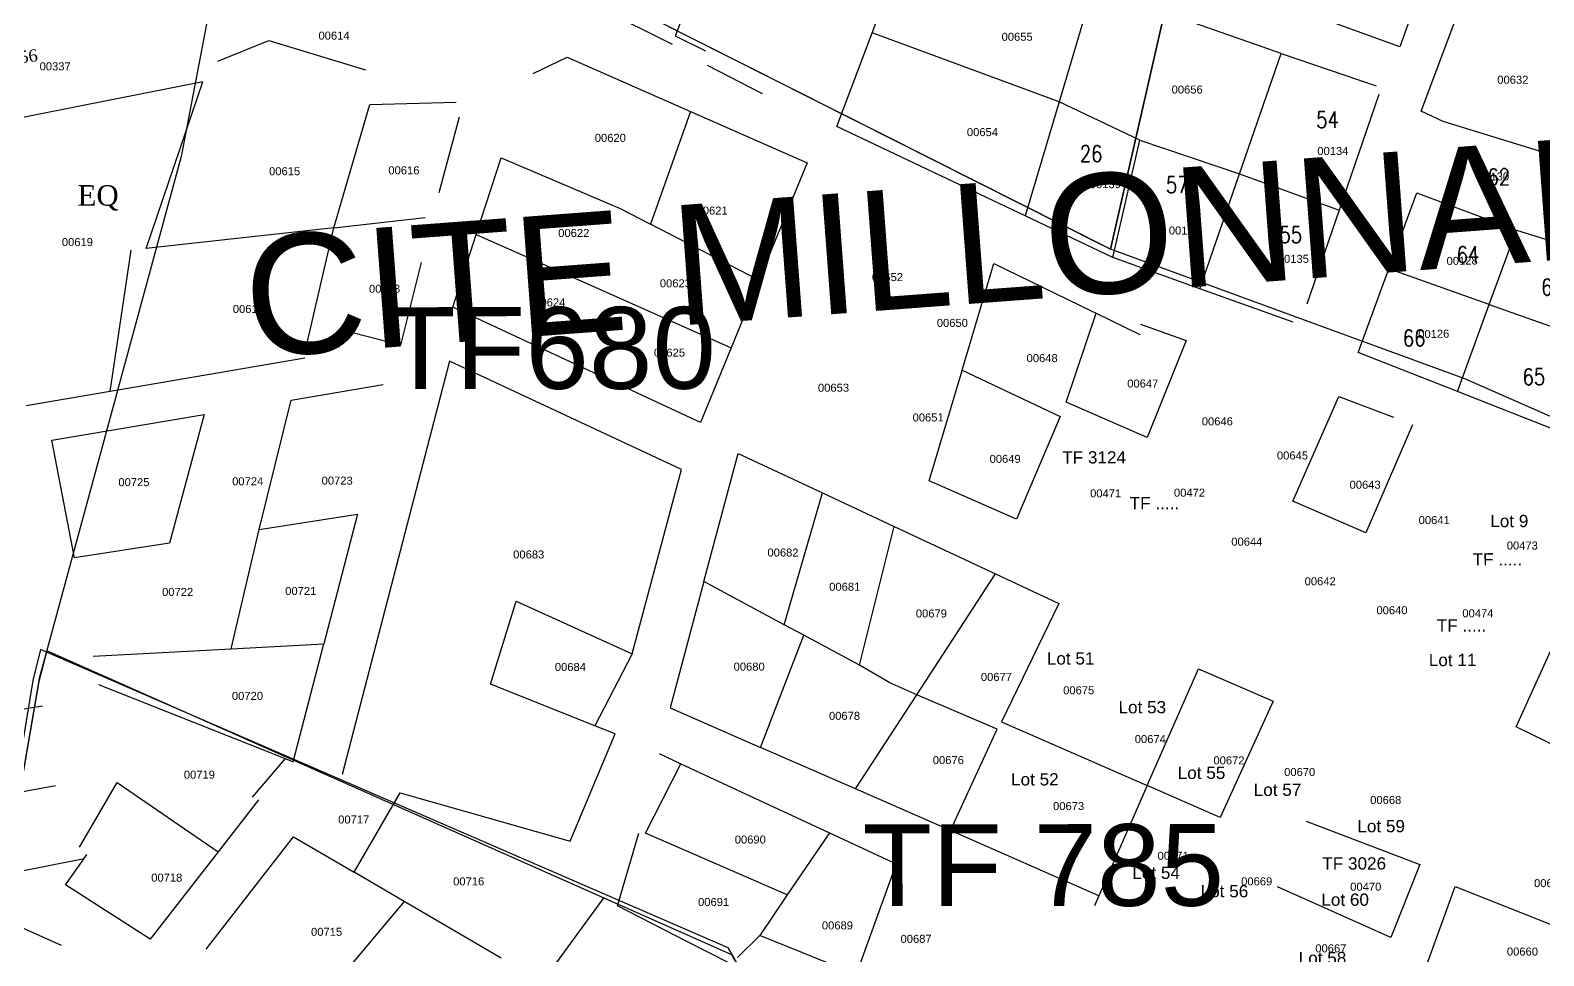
# Model space of a CAD drawing. Header units: metres. Extents: x 0 to 1324930, y 0 to 1631912.
# Drawn here: x 253860.4 to 254049.5, y 1629136.3 to 1629251.9 of the extents above; entities that cross this region are included whole.
import ezdxf
from ezdxf.enums import TextEntityAlignment as Align

# ---------------------------------------------------------------- set-up
doc = ezdxf.new("R2010")
doc.units = ezdxf.units.M
doc.header["$MEASUREMENT"] = 0
for name, color, linetype, lineweight in [('CABA', 7, 'Continuous', 0), ('HT KS', 7, 'Continuous', 0), ('Limite L D TF', 5, 'Continuous', 13), ('LimiteTF', 4, 'Continuous', 13), ('Numero_TF', 7, 'Continuous', 0)]:
    doc.layers.add(name, color=color, linetype=linetype, lineweight=lineweight)
for name, color, linetype in [('limites_parcelles', 7, 'Continuous'), ('limites_tf', 7, 'Continuous'), ('numero_lot', 7, 'Continuous'), ('numero_parcelle', 7, 'Continuous')]:
    doc.layers.add(name, color=color, linetype=linetype)
doc.styles.add('Style-Arial', font='arial.ttf')
doc.styles.add('Style-FANCY', font='times.ttf')
doc.styles.add('Style-STANDARD', font='STANDARD.shx')
doc.styles.add('Style-txt', font='txt.shx')

# ---------------------------------------------------------------- blocks, each defined once
blk = doc.blocks.new('*U77')
at = {"layer": 'LimiteTF', "color": 5, "linetype": 'Continuous', "lineweight": 30, "flags": 128}
blk.add_lwpolyline([(-0.308812, 3.310937), (0.259499, 3.204467), (-0.016426, 0.671559), (0.38039, 0.578517), (-0.283957, -2.731609), (-1.0193, -2.318982), (-2.099385, -1.801419), (-1.155663, 1.041844), (-0.787155, 0.968634), (-0.448727, 1.615235), (-0.308812, 3.310937)], dxfattribs=at)
blk = doc.blocks.new('*U132')
at = {"layer": 'CABA', "color": 7, "linetype": 'Continuous', "lineweight": 30}
blk.add_line((-25.486278, 42.831439, 0.000009), (-3.806278, 5.141439, 0.000009), dxfattribs=at)
blk.add_line((-25.486278, 42.831439, 0.000009), (-3.806278, 5.141439, 0.000009), dxfattribs=at)
at = {"layer": 'Limite L D TF', "color": 7, "linetype": 'Continuous', "lineweight": 30}
for p, q in [((-3.806278, 5.141439, 0.000009), (-25.486278, 42.831439, 0.000009)), ((-25.486278, 42.831439, 0.000009), (-3.806278, 5.141439, 0.000009))]:
    blk.add_line(p, q, dxfattribs=at)
at = {"layer": 'Limite L D TF', "color": 7, "linetype": 'Continuous', "lineweight": 30, "elevation": 0.000009, "flags": 128}
blk.add_lwpolyline([(-39.856278, -40.428561), (-3.806278, 5.141439), (-25.486278, 42.831439), (-111.376278, 80.071439), (-112.340477, 76.220576), (-122.356278, 15.241439), (-129.883594, 10.409924), (-39.856278, -40.428561)], close=True, dxfattribs=at)

msp = doc.modelspace()

# ---------------------------------------------------------------- linework, layer by layer
at = {"layer": 'limites_parcelles'}
for p, q in [((253965.5622, 1629251.62447), (253970.68457, 1629265.15825)), ((254034.13769, 1629241.82722), (254042.4492, 1629263.91874)), ((253940.99791, 1629251.20936), (253944.88637, 1629261.82287)), ((254034.77409, 1629259.03799), (254031.47043, 1629249.88402)), ((253993.15799, 1629257.28209), (253988.91292, 1629243.00507)), ((254016.63646, 1629249.05369), (253993.15799, 1629257.28209)), ((253940.60912, 1629250.14799), (253931.58578, 1629254.65575)), ((254031.47043, 1629249.88402), (254017.3376, 1629254.97203)), ((253944.78291, 1629249.31995), (253940.99791, 1629251.20936)), ((253961.12435, 1629239.89927), (253965.5622, 1629251.62447)), ((253988.91292, 1629243.00507), (253965.5622, 1629251.62447)), ((253883.79109, 1629248.07836), (253890.20144, 1629250.67812)), ((253890.20144, 1629250.67812), (253902.26887, 1629246.99984)), ((254011.45958, 1629233.99805), (254016.63646, 1629249.05369)), ((254016.63646, 1629249.05369), (254028.50849, 1629244.97702)), ((253923.22429, 1629246.54223), (253927.44247, 1629248.55899)), ((253927.44247, 1629248.55899), (253942.84099, 1629241.79713)), ((253951.83537, 1629244.01573), (253944.995, 1629247.53552)), ((253881.94883, 1629245.48111), (253870.76097, 1629243.28209)), ((253874.8414, 1629224.68807), (253881.94883, 1629245.48111)), ((253870.76097, 1629243.28209), (253854.34137, 1629240.05475)), ((254028.84731, 1629243.92121), (254023.88342, 1629229.46306)), ((253898.31873, 1629227.26023), (253902.80506, 1629242.65458)), ((253902.80506, 1629242.65458), (253913.58537, 1629242.93546)), ((253942.84099, 1629241.79713), (253937.85496, 1629227.73519)), ((253942.84099, 1629241.79713), (253957.41664, 1629235.39661)), ((253988.91292, 1629243.00507), (253984.67161, 1629228.74068)), ((253998.99122, 1629238.20246), (253988.91292, 1629243.00507)), ((254036.87303, 1629240.52513), (254034.13769, 1629241.82722)), ((253913.97832, 1629241.07303), (253911.40449, 1629231.63358)), ((253984.67161, 1629228.74068), (253961.12435, 1629239.89927)), ((254049.47114, 1629236.65246), (254036.87303, 1629240.52513)), ((253995.6154, 1629223.55462), (253998.99122, 1629238.20246)), ((253998.99122, 1629238.20246), (254011.45958, 1629233.99805)), ((253916.10146, 1629226.44431), (253919.19431, 1629236.01889)), ((253919.19431, 1629236.01889), (253934.06945, 1629229.69075)), ((253957.41664, 1629235.39661), (253951.41169, 1629220.73191)), ((254006.4846, 1629219.65084), (254011.45958, 1629233.99805)), ((254011.45958, 1629233.99805), (254023.88342, 1629229.46306)), ((254030.11374, 1629222.12084), (254033.60541, 1629231.62801)), ((254033.60541, 1629231.62801), (254046.03924, 1629226.96831)), ((253898.31873, 1629227.26023), (253909.69557, 1629228.55379)), ((253934.06945, 1629229.69075), (253937.85496, 1629227.73519)), ((253995.6154, 1629223.55462), (253984.67161, 1629228.74068)), ((254023.88342, 1629229.46306), (254019.85278, 1629217.72317)), ((253898.31873, 1629227.26023), (253874.8414, 1629224.68807)), ((253894.77913, 1629211.97897), (253898.31873, 1629227.26023)), ((253913.16438, 1629217.35192), (253916.10146, 1629226.44431)), ((253916.10146, 1629226.44431), (253931.68768, 1629219.49552)), ((253951.41169, 1629220.73191), (253937.85496, 1629227.73519)), ((254042.63989, 1629217.67701), (254046.03924, 1629226.96831)), ((254046.03924, 1629226.96831), (254061.40201, 1629222.2157)), ((253870.36954, 1629206.81784), (253873.00447, 1629224.48682)), ((253909.19542, 1629222.93781), (253906.62848, 1629212.59877)), ((253976.78739, 1629209.48239), (253980.75916, 1629222.79743)), ((253980.75916, 1629222.79743), (253993.00826, 1629216.84986)), ((254006.4846, 1629219.65084), (253995.6154, 1629223.55462)), ((253951.41169, 1629220.73191), (253947.94963, 1629212.27721)), ((254026.28599, 1629211.69859), (254030.11374, 1629222.12084)), ((254042.63989, 1629217.67701), (254030.11374, 1629222.12084)), ((253931.68768, 1629219.49552), (253947.94963, 1629212.27721)), ((254018.15017, 1629215.46104), (254006.4846, 1629219.65084)), ((253944.11832, 1629202.92076), (253913.16438, 1629217.35192)), ((253993.00826, 1629216.84986), (253993.53777, 1629216.59275)), ((254038.66857, 1629206.82238), (254042.63989, 1629217.67701)), ((254042.63989, 1629217.67701), (254057.80089, 1629212.29843)), ((253989.81068, 1629205.47448), (253993.53777, 1629216.59275)), ((253993.53777, 1629216.59275), (253998.99014, 1629213.94534)), ((253999.08606, 1629215.24262), (254004.80251, 1629213.19292)), ((253906.62848, 1629212.59877), (253900.79588, 1629214.08885)), ((254004.80251, 1629213.19292), (253999.91679, 1629201.06279)), ((253899.00965, 1629212.38176), (253894.77913, 1629211.97897)), ((253947.94963, 1629212.27721), (253944.11832, 1629202.92076)), ((254038.66857, 1629206.82238), (254026.28599, 1629211.69859)), ((253894.68098, 1629210.97274), (253870.36954, 1629206.81784)), ((253912.73711, 1629210.59975), (253899.33168, 1629158.96465)), ((253941.75462, 1629197.07138), (253912.73711, 1629210.59975)), ((253972.66615, 1629195.66626), (253976.77866, 1629209.45313)), ((253976.77866, 1629209.45313), (253976.78739, 1629209.48239)), ((253976.78739, 1629209.48239), (253989.04333, 1629203.67188)), ((253892.99262, 1629205.74616), (253904.44951, 1629207.66628)), ((253870.36954, 1629206.81784), (253859.88405, 1629205.02584)), ((253888.99511, 1629189.58717), (253892.99262, 1629205.74616)), ((253999.91679, 1629201.06279), (253989.81068, 1629205.47448)), ((254018.09139, 1629193.1289), (254023.83849, 1629206.19084)), ((254023.83849, 1629206.19084), (254030.6744, 1629203.61419)), ((254053.66767, 1629200.91579), (254038.66857, 1629206.82238)), ((253863.09258, 1629200.73504), (253882.12371, 1629203.92458)), ((253882.12371, 1629203.92458), (253877.75254, 1629187.85181)), ((253989.04333, 1629203.67188), (253983.5858, 1629190.85142)), ((254033.03595, 1629202.6334), (254027.22481, 1629189.14183)), ((253865.89092, 1629186.02091), (253863.09258, 1629200.73504)), ((253944.54505, 1629183.07843), (253948.81026, 1629199.07985)), ((253948.81026, 1629199.07985), (253959.35024, 1629194.15144)), ((253935.58914, 1629174.05073), (253941.75462, 1629197.07138)), ((253954.57017, 1629177.68499), (253959.35024, 1629194.15144)), ((253959.35024, 1629194.15144), (253968.30255, 1629189.96542)), ((253983.5858, 1629190.85142), (253972.66615, 1629195.66626)), ((254027.22481, 1629189.14183), (254018.09139, 1629193.1289)), ((253888.99511, 1629189.58717), (253901.26436, 1629191.481)), ((253901.26436, 1629191.481), (253897.0628, 1629175.29739)), ((253885.45755, 1629174.6751), (253888.99511, 1629189.58717)), ((253963.98307, 1629172.62092), (253968.30255, 1629189.96542)), ((253968.30255, 1629189.96542), (253980.97757, 1629184.03869)), ((253877.75254, 1629187.85181), (253865.89092, 1629186.02091)), ((253944.54505, 1629183.07843), (253940.33583, 1629167.28704)), ((253954.57017, 1629177.68499), (253944.54505, 1629183.07843)), ((253971.12845, 1629168.93243), (253980.97757, 1629184.03869)), ((253980.97757, 1629184.03869), (253988.89144, 1629180.33823)), ((253917.87682, 1629170.26982), (253921.07877, 1629180.61371)), ((253921.07877, 1629180.61371), (253935.58914, 1629174.05073)), ((253988.89144, 1629180.33823), (253981.69923, 1629165.54603)), ((253957.0349, 1629176.35898), (253954.57017, 1629177.68499)), ((254046.02688, 1629164.9052), (254051.94604, 1629178.04817)), ((253885.45755, 1629174.6751), (253897.0628, 1629175.29739)), ((253893.23354, 1629160.54784), (253897.0628, 1629175.29739)), ((253951.61858, 1629162.34424), (253957.0349, 1629176.35898)), ((253963.98307, 1629172.62092), (253957.0349, 1629176.35898)), ((253868.2244, 1629173.75104), (253885.45755, 1629174.6751)), ((253935.58914, 1629174.05073), (253930.89749, 1629165.05302)), ((253967.7706, 1629170.40078), (253963.98307, 1629172.62092)), ((253999.90347, 1629157.58483), (254006.30691, 1629172.18771)), ((254006.30691, 1629172.18771), (254015.66872, 1629168.13866)), ((253868.89424, 1629170.2289), (253892.20953, 1629160.95514)), ((253930.89749, 1629165.05302), (253917.87682, 1629170.26982)), ((253971.12845, 1629168.93243), (253967.7706, 1629170.40078)), ((253847.34654, 1629165.14916), (253861.89979, 1629167.5548)), ((253963.45284, 1629157.15984), (253971.12698, 1629168.93018)), ((253971.12698, 1629168.93018), (253971.12845, 1629168.93243)), ((253981.17714, 1629164.61594), (253971.12698, 1629168.93018)), ((254015.66872, 1629168.13866), (254009.02397, 1629153.59619)), ((253940.33583, 1629167.28704), (253951.61858, 1629162.34424)), ((253927.81657, 1629150.6556), (253933.43004, 1629164.03834)), ((253933.43004, 1629164.03834), (253930.89749, 1629165.05302)), ((253975.32609, 1629151.9577), (253981.17714, 1629164.61594)), ((253981.69923, 1629165.54603), (253999.90347, 1629157.58483)), ((254056.25234, 1629159.88984), (254046.02688, 1629164.9052)), ((253963.45284, 1629157.15984), (253951.61858, 1629162.34424)), ((253892.20953, 1629160.95514), (253888.10752, 1629156.14274)), ((253892.20953, 1629160.95514), (253893.23354, 1629160.54784)), ((253937.24776, 1629151.64191), (253941.66631, 1629160.31731)), ((253938.95784, 1629161.57749), (253941.66631, 1629160.31731)), ((253941.66631, 1629160.31731), (253960.21533, 1629151.68692)), ((253849.38569, 1629155.02581), (253863.52094, 1629157.60271)), ((253866.52123, 1629149.88262), (253871.22205, 1629157.98887)), ((253871.22205, 1629157.98887), (253883.83798, 1629149.30449)), ((253900.85006, 1629146.75848), (253906.57275, 1629156.6894)), ((253906.57275, 1629156.6894), (253927.81657, 1629150.6556)), ((253975.32609, 1629151.9577), (253963.45284, 1629157.15984)), ((253999.90347, 1629157.58483), (253993.87267, 1629143.83171)), ((254009.02397, 1629153.59619), (253999.90347, 1629157.58483)), ((253888.9038, 1629155.81808), (253883.83798, 1629149.30449)), ((254019.76047, 1629153.15327), (254033.99225, 1629147.72764)), ((253882.3425, 1629137.14402), (253893.2822, 1629151.18533)), ((253893.2822, 1629151.18533), (253900.85006, 1629146.75848)), ((253933.74516, 1629142.55257), (253936.38786, 1629151.63533)), ((253954.94859, 1629143.92898), (253937.24776, 1629151.64191)), ((253960.21533, 1629151.68692), (253954.94859, 1629143.92898)), ((253960.21533, 1629151.68692), (253968.54906, 1629147.80945)), ((253993.87267, 1629143.83171), (253975.32609, 1629151.9577)), ((253867.10169, 1629148.46536), (253867.45436, 1629148.96365)), ((253883.83798, 1629149.30449), (253875.34406, 1629138.38308)), ((253858.07293, 1629146.69022), (253867.10169, 1629148.46536)), ((253864.7712, 1629145.17258), (253867.10169, 1629148.46536)), ((253907.1056, 1629143.09927), (253900.85006, 1629146.75848)), ((253968.54906, 1629147.80945), (253963.54873, 1629133.99848)), ((254033.99225, 1629147.72764), (254030.35608, 1629138.61091)), ((253875.34406, 1629138.38308), (253864.7712, 1629145.17258)), ((254030.35608, 1629138.61091), (254016.19128, 1629144.93498)), ((254034.90859, 1629135.3369), (254038.37697, 1629144.97667)), ((254038.37697, 1629144.97667), (254053.43098, 1629139.03175)), ((253907.1056, 1629143.09927), (253894.31464, 1629127.91611)), ((253919.19495, 1629136.02755), (253907.1056, 1629143.09927)), ((253920.75746, 1629128.16485), (253932.08341, 1629143.59826)), ((253954.94859, 1629143.92898), (253951.50166, 1629138.85164)), ((253993.87267, 1629143.83171), (253993.31238, 1629142.55398)), ((253942.31165, 1629138.16744), (253933.74516, 1629142.55257)), ((253857.0591, 1629140.86127), (253864.22777, 1629137.6615)), ((253947.91681, 1629135.29821), (253942.31165, 1629138.16744)), ((253951.50166, 1629138.85164), (253948.74426, 1629136.1184)), ((253963.54873, 1629133.99848), (253951.50166, 1629138.85164))]:
    msp.add_line(p, q, dxfattribs=at)
at = {"layer": 'limites_tf', "color": 5, "linetype": 'Continuous', "lineweight": 30}
msp.add_line((253948.00767, 1629136.4376), (253862.44054, 1629174.4136), dxfattribs=at)
at = {"layer": 'limites_tf', "color": 5, "linetype": 'Continuous', "lineweight": 30, "flags": 128}
msp.add_lwpolyline([(253906.49978, 1629411.75409), (253879.34392, 1629396.04665), (253890.38209, 1629341.03986), (253887.03128, 1629276.89626), (253879.24137, 1629236.17164), (253861.51087, 1629170.96146), (253850.90437, 1629109.68026), (253838.60743, 1629101.93554), (253776.39219, 1629137.70099), (253772.41174, 1629139.99525), (253762.57829, 1629192.05159), (253748.36586, 1629197.65381), (253779.40064, 1629222.53829), (253804.92597, 1629245.17998), (253803.26186, 1629268.00511), (253791.82704, 1629287.29399), (253793.14289, 1629298.45311), (253781.65439, 1629393.02522), (253906.49978, 1629411.75409)], dxfattribs=at)
for points in [[(253995.31634, 1629224.60469), (254021.55451, 1629339.59367), (253962.28582, 1629355.14308), (253921.18459, 1629261.9925), (253921.20944, 1629261.97997), (253922.03256, 1629261.56484), (253994.17537, 1629225.18013), (253994.52821, 1629225.00218), (253995.31634, 1629224.60469)], [(253995.31665, 1629224.6049), (254021.55477, 1629339.59365), (253962.28619, 1629355.14303), (253921.18505, 1629261.99264), (253921.2099, 1629261.98011), (253922.03302, 1629261.56497), (253994.17568, 1629225.18034), (253994.52852, 1629225.00239), (253995.31665, 1629224.6049)], [(253932.9234, 1629053.30403), (253969.36329, 1629098.56286), (253948.00767, 1629136.4376), (253862.44054, 1629174.4136), (253861.44332, 1629170.57116), (253850.90437, 1629109.68026), (253843.33586, 1629104.91354), (253932.9234, 1629053.30403)]]:
    msp.add_lwpolyline(points, close=True, dxfattribs=at)
at = {"layer": 'limites_tf', "color": 5, "linetype": 'Continuous', "lineweight": 30}
msp.add_3dface([(253962.28619, 1629355.14303), (254021.55477, 1629339.59365), (253995.31665, 1629224.6049), (253921.18505, 1629261.99264)], dxfattribs=at)

# ---------------------------------------------------------------- block references
at = {"layer": 'CABA', "color": 7, "linetype": 'Continuous', "lineweight": 30}
msp.add_blockref('*U132', (253973.03665, 1629094.50307, 555362.68566), dxfattribs=at)
at = {"layer": 'limites_tf', "color": 5, "linetype": 'Continuous', "lineweight": 30, "xscale": 39.37, "yscale": 39.37, "zscale": 10, "rotation": 5.5081}
msp.add_blockref('*U77', (254070.78027, 1629303.13287), dxfattribs=at)

# ---------------------------------------------------------------- texts
at = {"layer": 'HT KS', "color": 7, "linetype": 'Continuous', "lineweight": 40, "style": 'Style-Arial'}
msp.add_text('CITE MILLONNAIRE', height=15, rotation=4.28, dxfattribs=at).set_placement((253886.58734, 1629225.97495), align=Align.TOP_LEFT)
at = {"layer": 'numero_lot', "color": 7, "linetype": 'Continuous', "lineweight": 0, "style": 'Style-FANCY'}
msp.add_text('56', height=1.531889, rotation=7.357176, dxfattribs=at).set_placement((253860.04886, 1629249.45808), align=Align.TOP_CENTER)
at = {"layer": 'numero_lot', "color": 7, "linetype": 'Continuous', "lineweight": 0, "style": 'Style-STANDARD', "width": 0.888889}
for s, rotation, p in [('54', 0.0428, (254022.44012, 1629240.75797)), ('26', 0.0428, (253992.91216, 1629236.52778)), ('62', 1.0428, (254043.83785, 1629233.6191)), ('57', 0.0428, (254003.67492, 1629232.63439)), ('55', 0.0428, (254017.85529, 1629226.38472)), ('64', 1.0428, (254039.98777, 1629223.92593)), ('63', 1.0428, (254050.54404, 1629219.85643)), ('66', 1.0428, (254033.25904, 1629213.49302)), ('65', 1.0428, (254048.21773, 1629208.6534))]:
    msp.add_text(s, height=2.042527, rotation=rotation, dxfattribs=at).set_placement(p, align=Align.MIDDLE_CENTER)
at = {"layer": 'numero_lot', "color": 7, "linetype": 'Continuous', "lineweight": 0, "style": 'Style-FANCY'}
msp.add_text('EQ', height=2.553148, rotation=359.8994, dxfattribs=at).set_placement((253868.85746, 1629231.30902), align=Align.MIDDLE_CENTER)
at = {"layer": 'numero_lot', "color": 7, "linetype": 'Continuous', "lineweight": 0, "style": 'Style-Arial'}
for s, p in [('Lot 9', (254042.77062, 1629191.39867)), ('Lot 51', (253987.37513, 1629174.22957)), ('Lot 11', (254035.09359, 1629174.03954)), ('Lot 53', (253996.32755, 1629168.13977)), ('Lot 55', (254003.72447, 1629159.94165)), ('Lot 52', (253982.90671, 1629159.12734)), ('Lot 57', (254013.22476, 1629157.82148)), ('Lot 59', (254026.16953, 1629153.27807)), ('Lot 54', (253998.05737, 1629147.45079)), ('Lot 56', (254006.58785, 1629145.15754)), ('Lot 60', (254021.66672, 1629144.09703)), ('Lot 58', (254018.83657, 1629136.80677))]:
    msp.add_text(s, height=1.531895, rotation=0.0428, dxfattribs=at).set_placement(p, align=Align.TOP_LEFT)
at = {"layer": 'numero_parcelle', "color": 5, "char_height": 1, "attachment_point": 1, "line_spacing_factor": 0.6, "style": 'Style-txt'}
for s, insert, rotation in [('\\fArial|b0|i0|c00|p39;00614', (253896.38505, 1629251.76771), 0.0427999), ('\\fArial|b0|i0|c00|p39;00655', (253981.72272, 1629251.62461), 0.0427999), ('\\fArial|b0|i0|c00|p39;00337', (253861.54659, 1629247.92911), 0.0427999), ('\\fArial|b0|i0|c00|p39;00656', (254002.96789, 1629245.0321), 0.0427999), ('\\fArial|b0|i0|c00|p39;00632', (254043.65113, 1629246.25589), 0.0427999), ('\\fArial|b0|i0|c00|p39;00654', (253977.38853, 1629239.71206), 0.0427999), ('\\fArial|b0|i0|c00|p39;00620', (253930.90362, 1629238.99653), 0.0427999), ('\\fArial|b0|i0|c00|p39;00134', (254021.16462, 1629237.35713), 0.0427999), ('\\fArial|b0|i0|c00|p39;00615', (253890.20964, 1629234.82539), 0.0427999), ('\\fArial|b0|i0|c00|p39;00616', (253905.11498, 1629234.93936), 0.0427999), ('\\fArial|b0|i0|c00|p39;00130', (254041.23457, 1629234.13254), 1.0427839), ('\\fArial|b0|i0|c00|p39;00139', (253992.73996, 1629233.21241), 0.0427999), ('\\fArial|b0|i0|c00|p39;00621', (253943.61676, 1629229.90966), 0.0427999), ('\\fArial|b0|i0|c00|p39;00622', (253926.33628, 1629227.11548), 0.0427999), ('\\fArial|b0|i0|c00|p39;00137', (254002.61342, 1629227.4212), 0.0427999), ('\\fArial|b0|i0|c00|p39;00619', (253864.32455, 1629225.9758), 0.0427999), ('\\fArial|b0|i0|c00|p39;00135', (254016.23072, 1629223.88338), 0.0427999), ('\\fArial|b0|i0|c00|p39;00128', (254037.30539, 1629223.61311), 1.0427839), ('\\fArial|b0|i0|c00|p39;00623', (253939.02805, 1629220.82361), 0.0427999), ('\\fArial|b0|i0|c00|p39;00652', (253965.52506, 1629221.60022), 0.0427999), ('\\fArial|b0|i0|c00|p39;00618', (253902.69936, 1629220.14651), 0.0427999), ('\\fArial|b0|i0|c00|p39;00617', (253885.68301, 1629217.62055), 0.0427999), ('\\fArial|b0|i0|c00|p39;00624', (253923.34152, 1629218.44092), 0.0427999), ('\\fArial|b0|i0|c00|p39;00650', (253973.6303, 1629215.88174), 0.0427999), ('\\fArial|b0|i0|c00|p39;00126', (254033.76313, 1629214.47545), 1.0427839), ('\\fArial|b0|i0|c00|p39;00625', (253938.2957, 1629212.16634), 0.0427999), ('\\fArial|b0|i0|c00|p39;00648', (253984.84361, 1629211.48003), 0.0427999), ('\\fArial|b0|i0|c00|p39;00653', (253958.78604, 1629207.78208), 0.0427999), ('\\fArial|b0|i0|c00|p39;00647', (253997.41647, 1629208.30564), 0.0427999), ('\\fArial|b0|i0|c00|p39;00651', (253970.60249, 1629204.06951), 0.0427999), ('\\fArial|b0|i0|c00|p39;00646', (254006.73092, 1629203.58518), 0.0427999), ('\\fArial|b0|i0|c00|p39;00649', (253980.22462, 1629198.89504), 0.0427999), ('\\fArial|b0|i0|c00|p39;00645', (254016.11792, 1629199.32161), 0.0427999), ('\\fArial|b0|i0|c00|p39;00725', (253871.38688, 1629195.98588), 0.0427999), ('\\fArial|b0|i0|c00|p39;00724', (253885.5976, 1629196.09454), 0.0427999), ('\\fArial|b0|i0|c00|p39;00723', (253896.77981, 1629196.18004), 0.0427999), ('\\fArial|b0|i0|c00|p39;00471', (253992.78303, 1629194.59076), 0.0427999), ('\\fArial|b0|i0|c00|p39;00472', (254003.25713, 1629194.67085), 0.0427999), ('\\fArial|b0|i0|c00|p39;00643', (254025.19608, 1629195.66416), 0.0427999), ('\\fArial|b0|i0|c00|p39;00641', (254033.82377, 1629191.24267), 0.0427999), ('\\fArial|b0|i0|c00|p39;00644', (254010.4203, 1629188.55379), 0.0427999), ('\\fArial|b0|i0|c00|p39;00683', (253920.70686, 1629186.95391), 0.0427999), ('\\fArial|b0|i0|c00|p39;00682', (253952.47218, 1629187.1968), 0.0427999), ('\\fArial|b0|i0|c00|p39;00473', (254044.83236, 1629188.06753), 0.0427999), ('\\fArial|b0|i0|c00|p39;00681', (253960.18614, 1629182.92044), 0.0427999), ('\\fArial|b0|i0|c00|p39;00642', (254019.5844, 1629183.60399), 0.0427999), ('\\fArial|b0|i0|c00|p39;00722', (253876.85017, 1629182.27593), 0.0427999), ('\\fArial|b0|i0|c00|p39;00721', (253892.2257, 1629182.3935), 0.0427999), ('\\fArial|b0|i0|c00|p39;00679', (253971.01107, 1629179.58058), 0.0427999), ('\\fArial|b0|i0|c00|p39;00640', (254028.55291, 1629179.98848), 0.0427999), ('\\fArial|b0|i0|c00|p39;00474', (254039.2856, 1629179.60741), 0.0427999), ('\\fArial|b0|i0|c00|p39;00684', (253925.91292, 1629172.89878), 0.0427999), ('\\fArial|b0|i0|c00|p39;00680', (253948.24622, 1629172.94153), 0.0427999), ('\\fArial|b0|i0|c00|p39;00677', (253979.13318, 1629171.65653), 0.0427999), ('\\fArial|b0|i0|c00|p39;00675', (253989.41298, 1629169.98579), 0.0427999), ('\\fArial|b0|i0|c00|p39;00720', (253885.56959, 1629169.29013), 0.0427999), ('\\fArial|b0|i0|c00|p39;00678', (253960.15733, 1629166.7958), 0.0427999), ('\\fArial|b0|i0|c00|p39;00674', (253998.35765, 1629163.89344), 0.0427999), ('\\fArial|b0|i0|c00|p39;00676', (253973.12846, 1629161.26665), 0.0427999), ('\\fArial|b0|i0|c00|p39;00672', (254008.18873, 1629161.2305), 0.0427999), ('\\fArial|b0|i0|c00|p39;00719', (253879.56304, 1629159.44397), 0.0427999), ('\\fArial|b0|i0|c00|p39;00670', (254017.02188, 1629159.77687), 0.0427999), ('\\fArial|b0|i0|c00|p39;00668', (254027.77193, 1629156.28432), 0.0427999), ('\\fArial|b0|i0|c00|p39;00673', (253988.15462, 1629155.52503), 0.0427999), ('\\fArial|b0|i0|c00|p39;00717', (253898.84608, 1629153.84596), 0.0427999), ('\\fArial|b0|i0|c00|p39;00690', (253948.38762, 1629151.34067), 0.0427999), ('\\fArial|b0|i0|c00|p39;00671', (254001.20702, 1629149.31198), 0.0427999), ('\\fArial|b0|i0|c00|p39;00718', (253875.48818, 1629146.58321), 0.0427999), ('\\fArial|b0|i0|c00|p39;00716', (253913.20707, 1629146.11667), 0.0427999), ('\\fArial|b0|i0|c00|p39;00669', (254011.65055, 1629146.12131), 0.0427999), ('\\fArial|b0|i0|c00|p39;00470', (254025.27577, 1629145.44772), 0.0427999), ('\\fArial|b0|i0|c00|p39;00658', (254048.24284, 1629145.89247), 0.0427999), ('\\fArial|b0|i0|c00|p39;00691', (253943.80674, 1629143.54266), 0.0427999), ('\\fArial|b0|i0|c00|p39;00715', (253895.45396, 1629139.81619), 0.0427999), ('\\fArial|b0|i0|c00|p39;00689', (253959.27211, 1629140.6166), 0.0427999), ('\\fArial|b0|i0|c00|p39;00687', (253969.09845, 1629138.94126), 0.0427999), ('\\fArial|b0|i0|c00|p39;00667', (254020.91686, 1629137.74966), 0.0427999), ('\\fArial|b0|i0|c00|p39;00660', (254044.84781, 1629137.34795), 0.0427999)]:
    msp.add_mtext(s, dxfattribs=dict(at, insert=insert, rotation=rotation))
at = {"layer": 'numero_tf', "color": 4, "linetype": 'Continuous', "lineweight": 0, "style": 'Style-Arial'}
for s, p in [('TF680', (253904.8085, 1629207.12958)), ('TF 785', (253964.33119, 1629142.53233))]:
    msp.add_text(s, height=10.212634, rotation=0.0428, dxfattribs=at).set_placement(p)
for s, p in [('TF 3124', (253989.29783, 1629199.34851)), ('TF .....', (253997.72648, 1629193.62109)), ('TF .....', (254040.5683, 1629186.61566)), ('TF .....', (254036.0867, 1629178.35355)), ('TF 3026', (254021.79017, 1629148.62452))]:
    msp.add_text(s, height=1.531895, rotation=0.0428, dxfattribs=at).set_placement(p, align=Align.TOP_LEFT)

doc.saveas('drawing.dxf')
